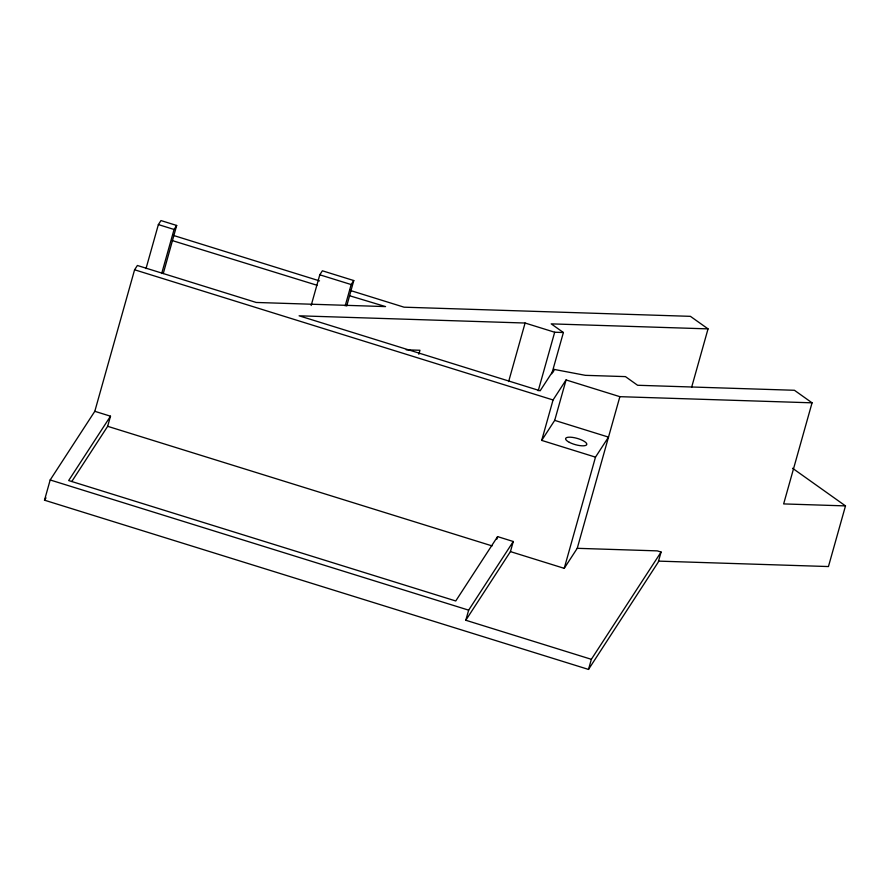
<?xml version="1.0" encoding="UTF-8"?>
<svg xmlns="http://www.w3.org/2000/svg" width="890" height="890" viewBox="0 0 890 890"><rect width="100%" height="100%" fill="white"/><g stroke="black" fill="none" stroke-linecap="round" stroke-linejoin="round"><path stroke-width="1.33" d="M661.081 552.045L591.349 659.312L465.804 620.252L510.437 551.611L564.227 568.343L577.243 548.318L657.332 550.877L661.081 552.045L658.233 562.157L588.513 669.425L44.5 500.191L50.185 479.966L94.807 411.314L134.59 269.781L137.383 265.487L256.209 302.455L385.57 306.594L349.514 295.725M146.005 268.624L158.376 224.58L160.979 220.575L176.676 225.459L163.248 273.597M71.801 481.479L107.657 426.31L110.505 416.197L94.807 411.314M161.691 273.508L174.073 229.464L176.676 225.459M311.166 305.493L319.788 274.799L322.391 270.794L353.775 280.55L346.711 306.071M345.175 305.915L351.172 284.555L353.775 280.55M418.834 354.276L419.958 350.271L406.196 349.826M508.635 381.565L525.089 323.026L554.681 332.237L563.392 332.515L551.8 373.755M465.804 620.252L468.652 610.151L513.274 541.498L497.588 536.614L455.747 600.973L68.663 480.555L110.505 416.197M538.228 390.766L554.681 332.237M496.876 539.14L497.588 536.614M553.324 372.053L554.07 369.395L585.353 375.335L625.436 376.615L637.596 385.27L794.425 390.276L812.058 402.825L783.645 503.918L845.5 505.898L828.445 566.552L658.633 561.123M510.437 551.611L513.274 541.498M541.699 440.405L554.704 420.38L608.504 437.112L595.488 457.137L541.699 440.405L553.057 399.966L566.073 379.941L619.874 396.673L812.058 402.825M554.704 420.38L566.073 379.941M564.227 568.343L595.488 457.137M577.243 548.318L619.874 396.673M588.513 669.425L591.349 659.312M691.597 387.417L708.04 328.877L690.406 316.339L404.06 307.184L349.904 290.34M172.415 240.623L316.996 285.256M44.5 500.191L46.002 497.877M554.07 369.395L540.152 390.788L299.107 315.805L525.089 323.026M708.04 328.877L551.221 323.871L563.392 332.515M158.376 224.58L174.073 229.464M319.788 274.799L351.172 284.555M172.905 235.272L319.521 280.884M134.59 269.781L553.057 399.966M107.657 426.31L492.092 545.904M50.185 479.966L468.652 610.151M792.556 468.262L845.5 505.898M569.355 442.352A11.003 3.271 15.7 0 0 586.655 444.755A11.003 3.271 15.7 0 0 572.57 437.402A11.003 3.271 15.7 0 0 569.355 442.352"/></g></svg>
